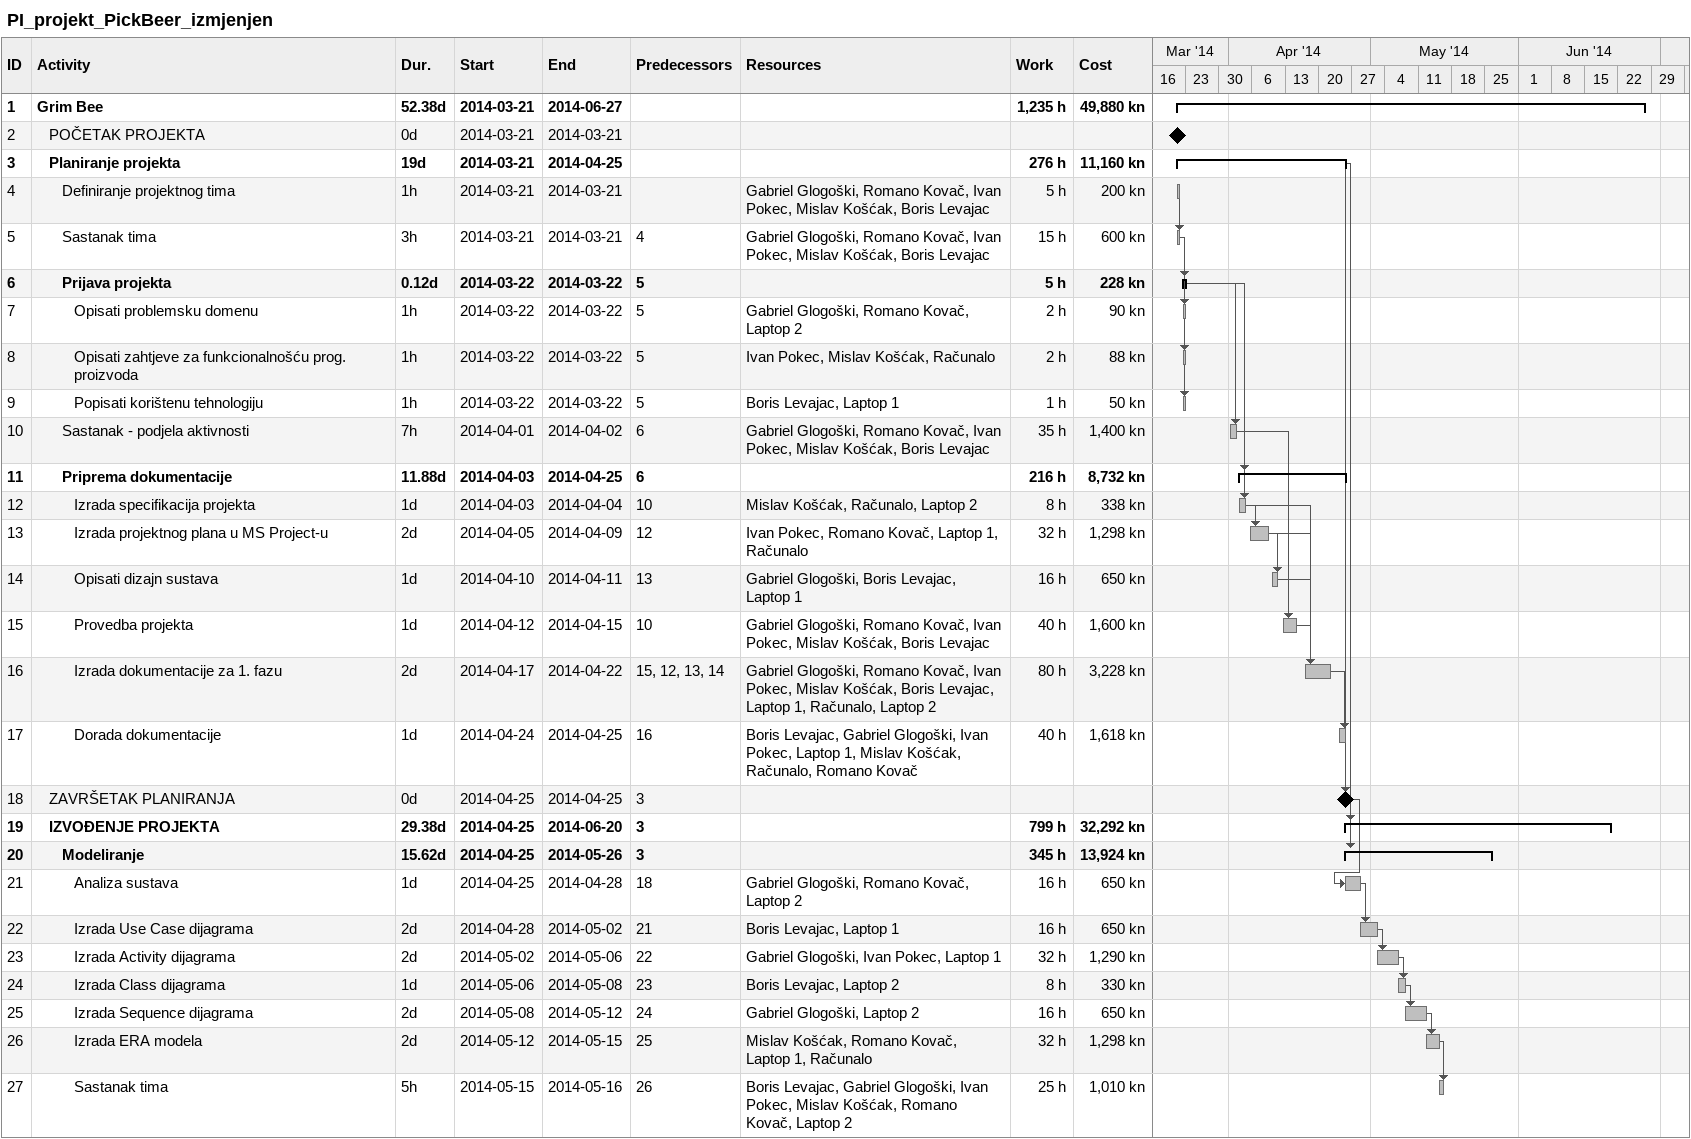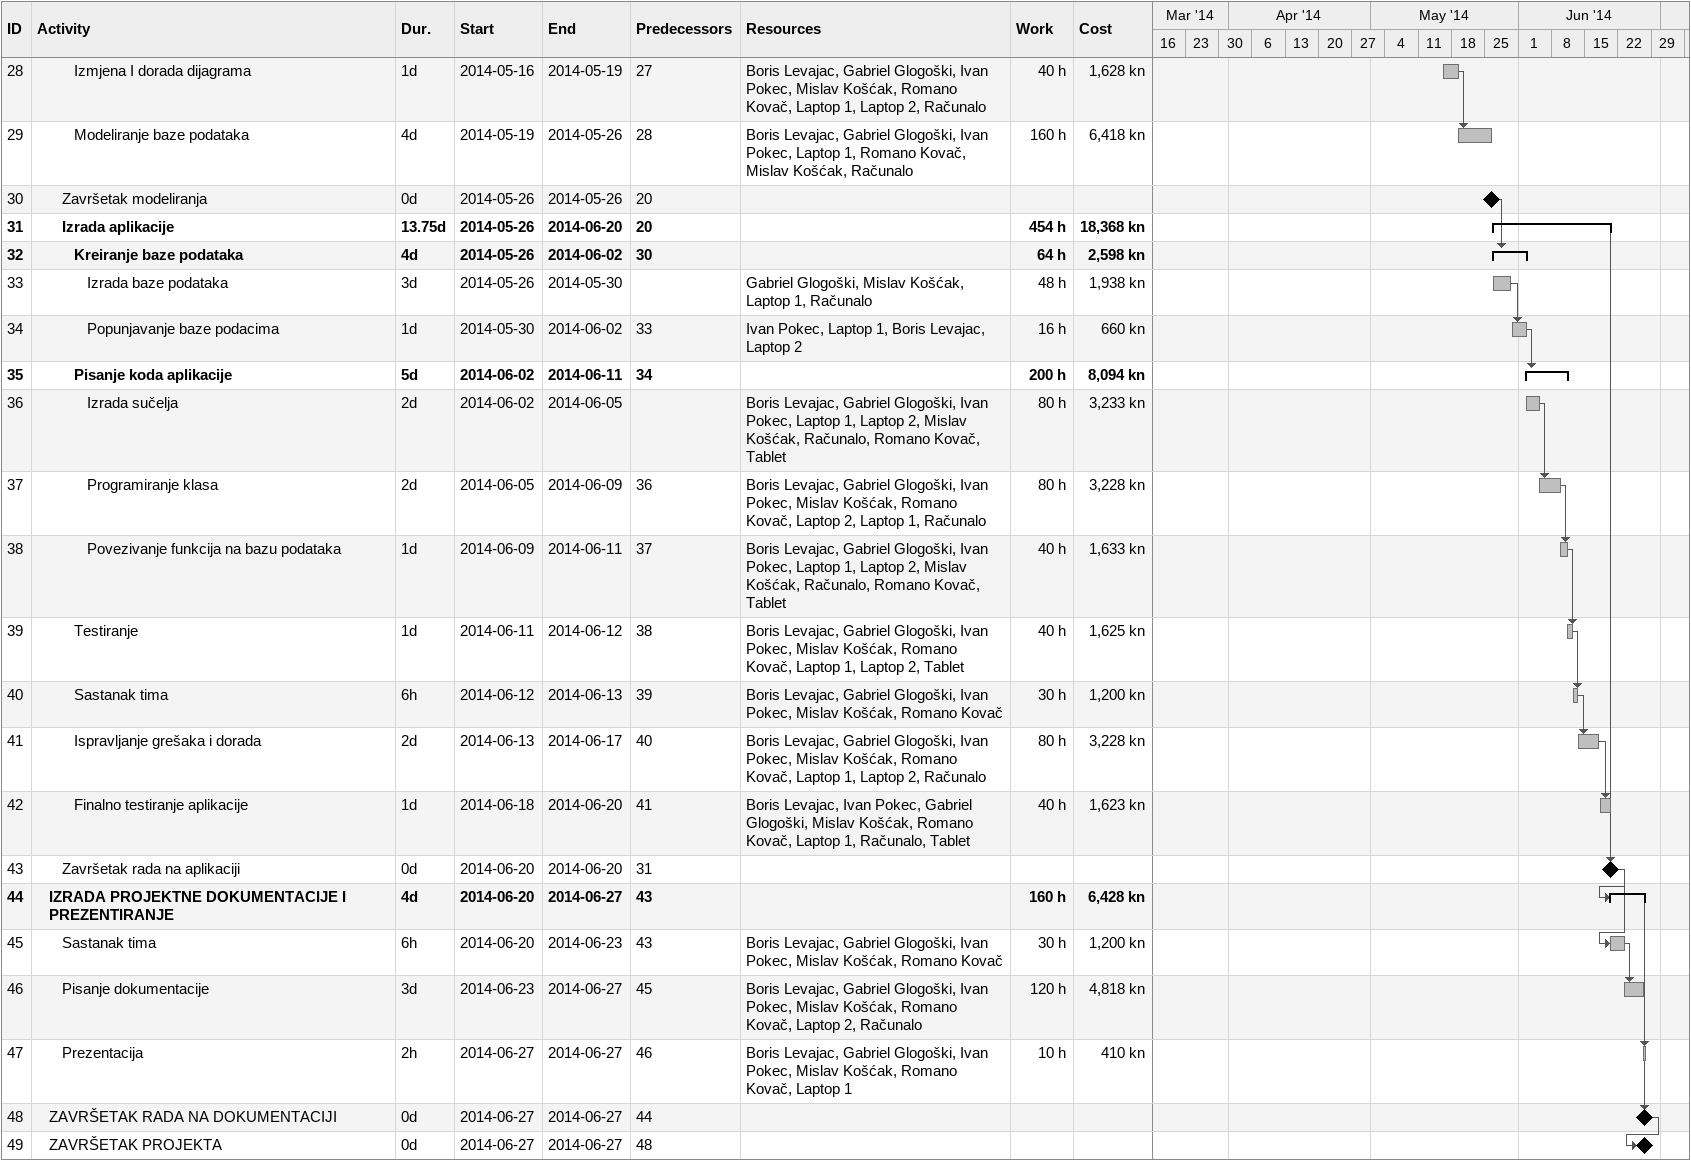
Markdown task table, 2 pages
PI_projekt_PickBeer_izmjenjen

| ID | Level | Task | Duration | Start | Finish | Predecessors | Resources | Work (h) | Cost (kn) |
|---|---|---|---|---|---|---|---|---|---|
| 1 | 1 | **Grim Bee** | 52.38d | 2014-03-21 | 2014-06-27 |  |  | 1235 | 49880 |
| 2 | 2 | POČETAK PROJEKTA | 0d | 2014-03-21 | 2014-03-21 |  |  |  |  |
| 3 | 2 | **Planiranje projekta** | 19d | 2014-03-21 | 2014-04-25 |  |  | 276 | 11160 |
| 4 | 3 | Definiranje projektnog tima | 1h | 2014-03-21 | 2014-03-21 |  | Gabriel Glogoški, Romano Kovač, Ivan Pokec, Mislav Košćak, Boris Levajac | 5 | 200 |
| 5 | 3 | Sastanak tima | 3h | 2014-03-21 | 2014-03-21 | 4 | Gabriel Glogoški, Romano Kovač, Ivan Pokec, Mislav Košćak, Boris Levajac | 15 | 600 |
| 6 | 3 | **Prijava projekta** | 0.12d | 2014-03-22 | 2014-03-22 | 5 |  | 5 | 228 |
| 7 | 4 | Opisati problemsku domenu | 1h | 2014-03-22 | 2014-03-22 | 5 | Gabriel Glogoški, Romano Kovač, Laptop 2 | 2 | 90 |
| 8 | 4 | Opisati zahtjeve za funkcionalnošću prog. proizvoda | 1h | 2014-03-22 | 2014-03-22 | 5 | Ivan Pokec, Mislav Košćak, Računalo | 2 | 88 |
| 9 | 4 | Popisati korištenu tehnologiju | 1h | 2014-03-22 | 2014-03-22 | 5 | Boris Levajac, Laptop 1 | 1 | 50 |
| 10 | 3 | Sastanak - podjela aktivnosti | 7h | 2014-04-01 | 2014-04-02 | 6 | Gabriel Glogoški, Romano Kovač, Ivan Pokec, Mislav Košćak, Boris Levajac | 35 | 1400 |
| 11 | 3 | **Priprema dokumentacije** | 11.88d | 2014-04-03 | 2014-04-25 | 6 |  | 216 | 8732 |
| 12 | 4 | Izrada specifikacija projekta | 1d | 2014-04-03 | 2014-04-04 | 10 | Mislav Košćak, Računalo, Laptop 2 | 8 | 338 |
| 13 | 4 | Izrada projektnog plana u MS Project-u | 2d | 2014-04-05 | 2014-04-09 | 12 | Ivan Pokec, Romano Kovač, Laptop 1, Računalo | 32 | 1298 |
| 14 | 4 | Opisati dizajn sustava | 1d | 2014-04-10 | 2014-04-11 | 13 | Gabriel Glogoški, Boris Levajac, Laptop 1 | 16 | 650 |
| 15 | 4 | Provedba projekta | 1d | 2014-04-12 | 2014-04-15 | 10 | Gabriel Glogoški, Romano Kovač, Ivan Pokec, Mislav Košćak, Boris Levajac | 40 | 1600 |
| 16 | 4 | Izrada dokumentacije za 1. fazu | 2d | 2014-04-17 | 2014-04-22 | 15, 12, 13, 14 | Gabriel Glogoški, Romano Kovač, Ivan Pokec, Mislav Košćak, Boris Levajac, Laptop 1, Računalo, Laptop 2 | 80 | 3228 |
| 17 | 4 | Dorada dokumentacije | 1d | 2014-04-24 | 2014-04-25 | 16 | Boris Levajac, Gabriel Glogoški, Ivan Pokec, Laptop 1, Mislav Košćak, Računalo, Romano Kovač | 40 | 1618 |
| 18 | 2 | ZAVRŠETAK PLANIRANJA | 0d | 2014-04-25 | 2014-04-25 | 3 |  |  |  |
| 19 | 2 | **IZVOĐENJE PROJEKTA** | 29.38d | 2014-04-25 | 2014-06-20 | 3 |  | 799 | 32292 |
| 20 | 3 | **Modeliranje** | 15.62d | 2014-04-25 | 2014-05-26 | 3 |  | 345 | 13924 |
| 21 | 4 | Analiza sustava | 1d | 2014-04-25 | 2014-04-28 | 18 | Gabriel Glogoški, Romano Kovač, Laptop 2 | 16 | 650 |
| 22 | 4 | Izrada Use Case dijagrama | 2d | 2014-04-28 | 2014-05-02 | 21 | Boris Levajac, Laptop 1 | 16 | 650 |
| 23 | 4 | Izrada Activity dijagrama | 2d | 2014-05-02 | 2014-05-06 | 22 | Gabriel Glogoški, Ivan Pokec, Laptop 1 | 32 | 1290 |
| 24 | 4 | Izrada Class dijagrama | 1d | 2014-05-06 | 2014-05-08 | 23 | Boris Levajac, Laptop 2 | 8 | 330 |
| 25 | 4 | Izrada Sequence dijagrama | 2d | 2014-05-08 | 2014-05-12 | 24 | Gabriel Glogoški, Laptop 2 | 16 | 650 |
| 26 | 4 | Izrada ERA modela | 2d | 2014-05-12 | 2014-05-15 | 25 | Mislav Košćak, Romano Kovač, Laptop 1, Računalo | 32 | 1298 |
| 27 | 4 | Sastanak tima | 5h | 2014-05-15 | 2014-05-16 | 26 | Boris Levajac, Gabriel Glogoški, Ivan Pokec, Mislav Košćak, Romano Kovač, Laptop 2 | 25 | 1010 |
| 28 | 4 | Izmjena I dorada dijagrama | 1d | 2014-05-16 | 2014-05-19 | 27 | Boris Levajac, Gabriel Glogoški, Ivan Pokec, Mislav Košćak, Romano Kovač, Laptop 1, Laptop 2, Računalo | 40 | 1628 |
| 29 | 4 | Modeliranje baze podataka | 4d | 2014-05-19 | 2014-05-26 | 28 | Boris Levajac, Gabriel Glogoški, Ivan Pokec, Laptop 1, Romano Kovač, Mislav Košćak, Računalo | 160 | 6418 |
| 30 | 3 | Završetak modeliranja | 0d | 2014-05-26 | 2014-05-26 | 20 |  |  |  |
| 31 | 3 | **Izrada aplikacije** | 13.75d | 2014-05-26 | 2014-06-20 | 20 |  | 454 | 18368 |
| 32 | 4 | **Kreiranje baze podataka** | 4d | 2014-05-26 | 2014-06-02 | 30 |  | 64 | 2598 |
| 33 | 5 | Izrada baze podataka | 3d | 2014-05-26 | 2014-05-30 |  | Gabriel Glogoški, Mislav Košćak, Laptop 1, Računalo | 48 | 1938 |
| 34 | 5 | Popunjavanje baze podacima | 1d | 2014-05-30 | 2014-06-02 | 33 | Ivan Pokec, Laptop 1, Boris Levajac, Laptop 2 | 16 | 660 |
| 35 | 4 | **Pisanje koda aplikacije** | 5d | 2014-06-02 | 2014-06-11 | 34 |  | 200 | 8094 |
| 36 | 5 | Izrada sučelja | 2d | 2014-06-02 | 2014-06-05 |  | Boris Levajac, Gabriel Glogoški, Ivan Pokec, Laptop 1, Laptop 2, Mislav Košćak, Računalo, Romano Kovač, Tablet | 80 | 3233 |
| 37 | 5 | Programiranje klasa | 2d | 2014-06-05 | 2014-06-09 | 36 | Boris Levajac, Gabriel Glogoški, Ivan Pokec, Mislav Košćak, Romano Kovač, Laptop 2, Laptop 1, Računalo | 80 | 3228 |
| 38 | 5 | Povezivanje funkcija na bazu podataka | 1d | 2014-06-09 | 2014-06-11 | 37 | Boris Levajac, Gabriel Glogoški, Ivan Pokec, Laptop 1, Laptop 2, Mislav Košćak, Računalo, Romano Kovač, Tablet | 40 | 1633 |
| 39 | 4 | Testiranje | 1d | 2014-06-11 | 2014-06-12 | 38 | Boris Levajac, Gabriel Glogoški, Ivan Pokec, Mislav Košćak, Romano Kovač, Laptop 1, Laptop 2, Tablet | 40 | 1625 |
| 40 | 4 | Sastanak tima | 6h | 2014-06-12 | 2014-06-13 | 39 | Boris Levajac, Gabriel Glogoški, Ivan Pokec, Mislav Košćak, Romano Kovač | 30 | 1200 |
| 41 | 4 | Ispravljanje grešaka i dorada | 2d | 2014-06-13 | 2014-06-17 | 40 | Boris Levajac, Gabriel Glogoški, Ivan Pokec, Mislav Košćak, Romano Kovač, Laptop 1, Laptop 2, Računalo | 80 | 3228 |
| 42 | 4 | Finalno testiranje aplikacije | 1d | 2014-06-18 | 2014-06-20 | 41 | Boris Levajac, Ivan Pokec, Gabriel Glogoški, Mislav Košćak, Romano Kovač, Laptop 1, Računalo, Tablet | 40 | 1623 |
| 43 | 3 | Završetak rada na aplikaciji | 0d | 2014-06-20 | 2014-06-20 | 31 |  |  |  |
| 44 | 2 | **IZRADA PROJEKTNE DOKUMENTACIJE I PREZENTIRANJE** | 4d | 2014-06-20 | 2014-06-27 | 43 |  | 160 | 6428 |
| 45 | 3 | Sastanak tima | 6h | 2014-06-20 | 2014-06-23 | 43 | Boris Levajac, Gabriel Glogoški, Ivan Pokec, Mislav Košćak, Romano Kovač | 30 | 1200 |
| 46 | 3 | Pisanje dokumentacije | 3d | 2014-06-23 | 2014-06-27 | 45 | Boris Levajac, Gabriel Glogoški, Ivan Pokec, Mislav Košćak, Romano Kovač, Laptop 2, Računalo | 120 | 4818 |
| 47 | 3 | Prezentacija | 2h | 2014-06-27 | 2014-06-27 | 46 | Boris Levajac, Gabriel Glogoški, Ivan Pokec, Mislav Košćak, Romano Kovač, Laptop 1 | 10 | 410 |
| 48 | 2 | ZAVRŠETAK RADA NA DOKUMENTACIJI | 0d | 2014-06-27 | 2014-06-27 | 44 |  |  |  |
| 49 | 2 | ZAVRŠETAK PROJEKTA | 0d | 2014-06-27 | 2014-06-27 | 48 |  |  |  |
